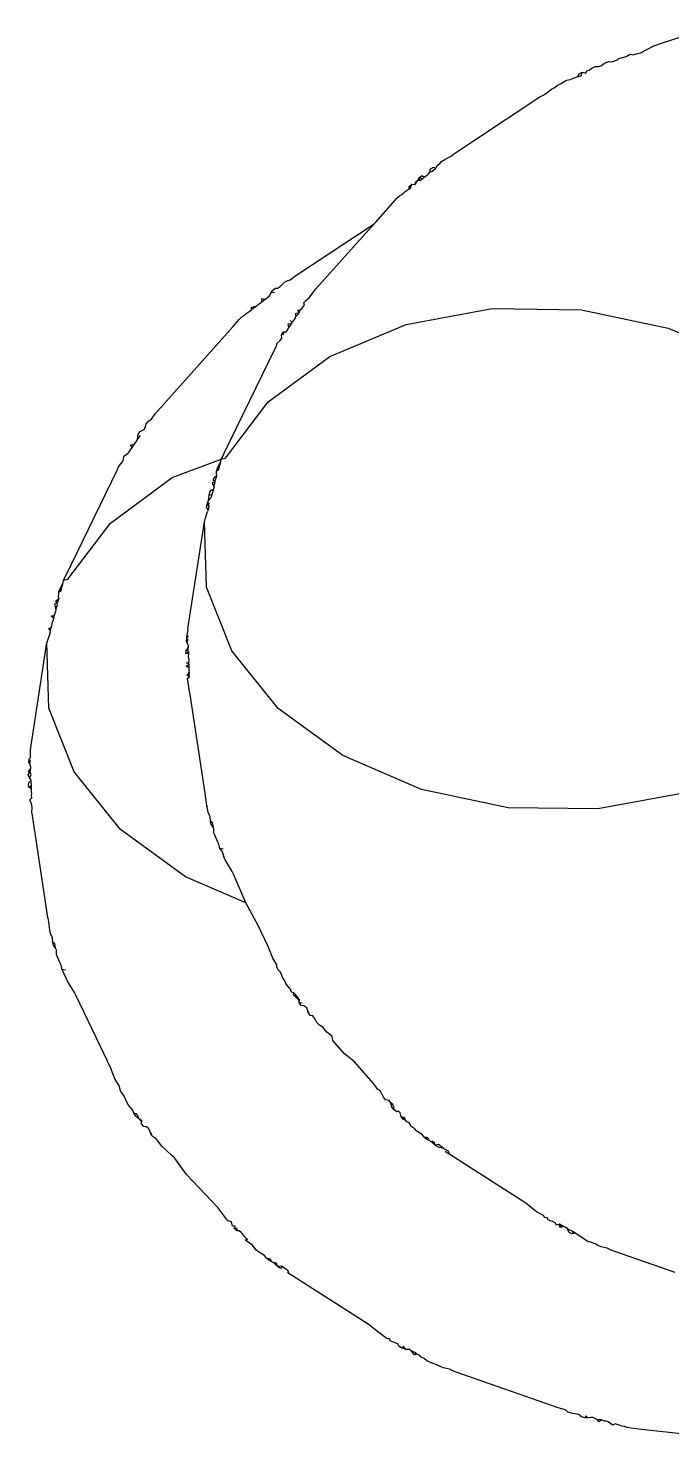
# Model space of a CAD drawing. Header units: inches. Extents: x 9636 to 21597, y -10243 to 557.
# Drawn here: x 13131.399 to 13132.042, y -8576.084 to -8574.667 of the extents above; entities that cross this region are included whole.
import ezdxf

# ---------------------------------------------------------------- set-up
doc = ezdxf.new("R2010")
doc.units = ezdxf.units.IN
doc.header["$MEASUREMENT"] = 0
doc.layers.add('Edges', color=7, linetype='Continuous')

# ---------------------------------------------------------------- blocks, each defined once
blk = doc.blocks.new('Porch Swing Bed Twin Size pl')
at = {"layer": 'Edges'}
for p, q in [((31.4202, 2.6148), (31.5125, 2.6044)), ((31.5125, 2.6044), (31.5203, 2.6035)), ((31.5203, 2.6035), (31.523, 2.6031)), ((31.523, 2.6031), (31.5248, 2.6022)), ((31.5248, 2.6022), (31.5267, 2.602)), ((31.5267, 2.602), (31.5317, 2.6003)), ((31.5317, 2.6003), (31.5334, 2.6013)), ((31.5334, 2.6013), (31.5368, 2.5989)), ((31.5368, 2.5989), (31.5381, 2.5985)), ((31.5381, 2.5985), (31.5394, 2.5983)), ((31.5394, 2.5983), (31.5418, 2.5975)), ((31.5418, 2.5975), (31.5437, 2.5989)), ((31.5418, 2.5975), (31.5431, 2.5971)), ((31.5431, 2.5971), (31.5446, 2.5973)), ((31.5437, 2.5989), (31.5446, 2.5973)), ((31.5446, 2.5973), (31.5481, 2.5958)), ((31.5481, 2.5958), (31.5495, 2.5956)), ((31.5495, 2.5956), (31.5517, 2.596)), ((31.5517, 2.596), (31.5531, 2.5944)), ((31.5517, 2.596), (31.5538, 2.596)), ((31.5531, 2.5944), (31.5538, 2.596)), ((31.5538, 2.596), (31.5564, 2.5952)), ((31.5564, 2.5952), (31.5572, 2.5941)), ((31.5572, 2.5941), (31.5595, 2.5933)), ((31.5595, 2.5933), (31.5626, 2.5929)), ((31.5626, 2.5929), (31.5637, 2.5926)), ((31.5637, 2.5926), (31.5662, 2.5917)), ((31.5662, 2.5917), (31.568, 2.5902)), ((31.568, 2.5902), (31.5733, 2.5887)), ((31.5733, 2.5887), (31.647, 2.5628)), ((31.647, 2.5628), (31.6497, 2.5619)), ((31.6497, 2.5619), (31.6526, 2.5605)), ((31.6526, 2.5605), (31.6569, 2.5594)), ((31.6569, 2.5594), (31.6595, 2.5584)), ((31.6595, 2.5584), (31.6613, 2.5574)), ((31.6613, 2.5574), (31.6666, 2.5555)), ((31.6666, 2.5555), (31.6691, 2.5544)), ((31.6691, 2.5544), (31.6711, 2.5525)), ((31.6711, 2.5525), (31.6732, 2.5517)), ((31.6732, 2.5517), (31.6746, 2.5502)), ((31.6746, 2.5502), (31.6764, 2.5495)), ((31.6764, 2.5495), (31.6783, 2.5499)), ((31.6764, 2.5495), (31.6771, 2.5485)), ((31.6771, 2.5485), (31.6783, 2.5499)), ((31.6771, 2.5485), (31.6806, 2.5469)), ((31.6783, 2.5499), (31.6806, 2.5469)), ((31.6806, 2.5469), (31.6817, 2.546)), ((31.6817, 2.546), (31.6845, 2.5459)), ((31.6845, 2.5459), (31.6862, 2.5436)), ((31.6845, 2.5459), (31.6873, 2.545)), ((31.6862, 2.5436), (31.6873, 2.545)), ((31.6873, 2.545), (31.6896, 2.5436)), ((31.6896, 2.5436), (31.6904, 2.5419)), ((31.6904, 2.5419), (31.6942, 2.5404)), ((31.6942, 2.5404), (31.6959, 2.5396)), ((31.6959, 2.5396), (31.6963, 2.5381)), ((31.6963, 2.5381), (31.6981, 2.5382)), ((31.6981, 2.5382), (31.7041, 2.5338)), ((31.7041, 2.5338), (31.712, 2.5276)), ((31.712, 2.5276), (31.7673, 2.4921)), ((31.488, 2.4897), (31.532, 2.4743)), ((31.7673, 2.4921), (31.7696, 2.4907)), ((31.7696, 2.4907), (31.7708, 2.4898)), ((31.7696, 2.4907), (31.7706, 2.4883)), ((31.7706, 2.4883), (31.7722, 2.4874)), ((31.7722, 2.4874), (31.7747, 2.4854)), ((31.7747, 2.4854), (31.776, 2.4867)), ((31.7747, 2.4854), (31.7763, 2.4852)), ((31.776, 2.4867), (31.7782, 2.4853)), ((31.7763, 2.4852), (31.7782, 2.4853)), ((31.7782, 2.4853), (31.7794, 2.4841)), ((31.7782, 2.4853), (31.779, 2.4827)), ((31.7794, 2.4841), (31.7808, 2.4828)), ((31.7794, 2.4841), (31.7801, 2.4821)), ((31.7808, 2.4828), (31.7824, 2.4819)), ((31.532, 2.4743), (31.5346, 2.4734)), ((31.5346, 2.4734), (31.5375, 2.472)), ((31.5375, 2.472), (31.5419, 2.4709)), ((31.7824, 2.4819), (31.7833, 2.4801)), ((31.7824, 2.4819), (31.7842, 2.4809)), ((31.7844, 2.4794), (31.7833, 2.4801)), ((31.7842, 2.4809), (31.7863, 2.4793)), ((31.7863, 2.4793), (31.7844, 2.4794)), ((31.7863, 2.4793), (31.7876, 2.4774)), ((31.7876, 2.4774), (31.792, 2.4747)), ((31.792, 2.4747), (31.794, 2.4731)), ((31.7928, 2.4738), (31.794, 2.4731)), ((31.794, 2.4731), (31.7963, 2.4699)), ((31.5419, 2.4709), (31.5444, 2.4699)), ((31.5444, 2.4699), (31.5463, 2.4689)), ((31.5463, 2.4689), (31.5491, 2.4677)), ((31.5491, 2.4677), (31.5515, 2.467)), ((31.5605, 2.4611), (31.5515, 2.467)), ((31.7963, 2.4699), (31.8012, 2.4664)), ((31.7998, 2.4659), (31.8008, 2.4649)), ((31.8012, 2.4664), (31.8008, 2.4649)), ((31.8008, 2.4649), (31.8026, 2.4633)), ((31.8026, 2.4633), (31.8037, 2.4616)), ((31.8037, 2.4616), (31.8048, 2.4604)), ((31.5605, 2.4611), (31.5633, 2.4615)), ((31.5605, 2.4611), (31.5621, 2.46)), ((31.5621, 2.46), (31.5633, 2.4615)), ((31.5621, 2.46), (31.5636, 2.4593)), ((31.5633, 2.4615), (31.5656, 2.4602)), ((31.5636, 2.4593), (31.5657, 2.4583)), ((31.5656, 2.4602), (31.5666, 2.4575)), ((31.5657, 2.4583), (31.5666, 2.4575)), ((31.5666, 2.4575), (31.5678, 2.4568)), ((31.5678, 2.4568), (31.5691, 2.4562)), ((31.5691, 2.4562), (31.5709, 2.4567)), ((31.5691, 2.4562), (31.5711, 2.4551)), ((31.5709, 2.4567), (31.5722, 2.4565)), ((31.5709, 2.4567), (31.5723, 2.4544)), ((31.5711, 2.4551), (31.5723, 2.4544)), ((31.5722, 2.4565), (31.5723, 2.4544)), ((31.5723, 2.4544), (31.5745, 2.4552)), ((31.5745, 2.4552), (31.5754, 2.4534)), ((31.5754, 2.4534), (31.5773, 2.4525)), ((31.5773, 2.4525), (31.5791, 2.4519)), ((31.5791, 2.4519), (31.5808, 2.4511)), ((31.8048, 2.4604), (31.8061, 2.4594)), ((31.8061, 2.4594), (31.808, 2.4593)), ((31.808, 2.4593), (31.8077, 2.4577)), ((31.8077, 2.4577), (31.8098, 2.4574)), ((31.808, 2.4593), (31.8098, 2.4574)), ((31.8098, 2.4574), (31.809, 2.4556)), ((31.809, 2.4556), (31.811, 2.456)), ((31.811, 2.456), (31.8118, 2.4526)), ((31.8118, 2.4526), (31.8144, 2.452)), ((31.8144, 2.452), (31.816, 2.45)), ((31.5808, 2.4511), (31.5813, 2.4496)), ((31.5813, 2.4496), (31.583, 2.4497)), ((31.583, 2.4497), (31.584, 2.4481)), ((31.584, 2.4481), (31.5891, 2.4453)), ((31.5891, 2.4453), (31.5969, 2.4391)), ((31.816, 2.45), (31.8202, 2.4443)), ((31.8202, 2.4443), (31.8217, 2.4422)), ((31.8217, 2.4422), (31.8446, 2.4181)), ((31.5969, 2.4391), (31.6523, 2.4036)), ((31.8446, 2.4181), (31.8534, 2.4059)), ((31.6523, 2.4036), (31.6535, 2.4009)), ((31.6523, 2.4036), (31.6546, 2.4023)), ((31.6567, 2.3992), (31.6535, 2.4009)), ((31.6546, 2.4023), (31.6558, 2.4013)), ((31.8534, 2.4059), (31.8554, 2.4042)), ((31.8554, 2.4042), (31.8627, 2.3975)), ((31.6567, 2.3992), (31.6596, 2.3969)), ((31.6567, 2.3992), (31.6609, 2.3982)), ((31.6596, 2.3969), (31.6607, 2.3962)), ((31.6607, 2.3962), (31.6631, 2.3968)), ((31.6609, 2.3982), (31.6631, 2.3968)), ((31.6631, 2.3968), (31.6643, 2.3956)), ((31.6631, 2.3968), (31.6639, 2.3943)), ((31.6643, 2.3956), (31.6658, 2.3943)), ((31.6643, 2.3956), (31.6651, 2.3936)), ((31.6658, 2.3943), (31.6674, 2.3934)), ((31.6674, 2.3934), (31.6682, 2.3916)), ((31.6674, 2.3934), (31.6691, 2.3925)), ((31.6694, 2.3909), (31.6682, 2.3916)), ((31.6691, 2.3925), (31.6712, 2.3909)), ((31.6712, 2.3909), (31.6694, 2.3909)), ((31.6712, 2.3909), (31.6726, 2.3889)), ((31.8627, 2.3975), (31.8665, 2.3923)), ((31.8665, 2.3923), (31.8695, 2.3904)), ((31.8695, 2.3904), (31.87, 2.3893)), ((31.87, 2.3893), (31.8715, 2.3863)), ((31.87, 2.3893), (31.8707, 2.3885)), ((31.6726, 2.3889), (31.6769, 2.3863)), ((31.6787, 2.3843), (31.6769, 2.3863)), ((31.6787, 2.3843), (31.6809, 2.3828)), ((31.6809, 2.3828), (31.6813, 2.3814)), ((31.6813, 2.3814), (31.6822, 2.3804)), ((31.6822, 2.3804), (31.6837, 2.3796)), ((31.6837, 2.3796), (31.6848, 2.3785)), ((31.8707, 2.3885), (31.8715, 2.3863)), ((31.8715, 2.3863), (31.8724, 2.3844)), ((31.8724, 2.3844), (31.8741, 2.3834)), ((31.8741, 2.3834), (31.8758, 2.383)), ((31.8758, 2.383), (31.8774, 2.3811)), ((31.8774, 2.3811), (31.8773, 2.3784)), ((31.8774, 2.3811), (31.8775, 2.3795)), ((31.8775, 2.3795), (31.8781, 2.3775)), ((31.8775, 2.3795), (31.8793, 2.3775)), ((31.6848, 2.3785), (31.6862, 2.3779)), ((31.6848, 2.3775), (31.6858, 2.3764)), ((31.6862, 2.3779), (31.6858, 2.3764)), ((31.6858, 2.3764), (31.688, 2.3761)), ((31.6862, 2.3779), (31.688, 2.3761)), ((31.688, 2.3761), (31.6886, 2.3731)), ((31.6886, 2.3731), (31.6898, 2.3719)), ((31.6898, 2.3719), (31.6911, 2.3724)), ((31.6911, 2.3724), (31.693, 2.3709)), ((31.693, 2.3709), (31.6933, 2.369)), ((31.693, 2.3709), (31.6947, 2.3689)), ((31.6933, 2.369), (31.694, 2.3671)), ((31.6947, 2.3689), (31.6951, 2.3669)), ((31.8793, 2.3775), (31.8805, 2.3748)), ((31.8793, 2.3775), (31.8816, 2.3754)), ((31.8805, 2.3748), (31.8813, 2.3738)), ((31.8813, 2.3738), (31.8831, 2.3733)), ((31.8816, 2.3754), (31.8831, 2.3733)), ((31.8831, 2.3733), (31.8837, 2.3711)), ((31.8837, 2.3711), (31.8869, 2.3674)), ((31.694, 2.3671), (31.6954, 2.3657)), ((31.694, 2.3671), (31.6951, 2.3669)), ((31.6951, 2.3669), (31.6954, 2.3657)), ((31.6954, 2.3657), (31.6967, 2.3641)), ((31.6967, 2.3641), (31.6993, 2.3635)), ((31.6993, 2.3635), (31.7009, 2.3615)), ((31.7009, 2.3615), (31.7029, 2.3572)), ((31.8869, 2.3674), (31.8882, 2.3653)), ((31.8882, 2.3653), (31.8903, 2.3604)), ((31.8903, 2.3604), (31.8927, 2.3571)), ((31.7029, 2.3572), (31.7051, 2.3558)), ((31.7051, 2.3558), (31.7066, 2.3537)), ((31.7066, 2.3537), (31.708, 2.3516)), ((31.708, 2.3516), (31.7219, 2.3358)), ((31.8927, 2.3571), (31.8937, 2.3533)), ((31.8937, 2.3533), (31.8968, 2.3486)), ((31.8968, 2.3486), (31.9002, 2.3399)), ((31.9002, 2.3399), (31.9075, 2.3246)), ((31.7219, 2.3358), (31.7295, 2.3296)), ((31.7295, 2.3296), (31.7379, 2.3202)), ((31.7379, 2.3202), (31.7383, 2.3174)), ((31.7383, 2.3174), (31.7403, 2.3157)), ((31.9075, 2.3246), (31.9255, 2.2872)), ((31.7403, 2.3157), (31.7423, 2.314)), ((31.7423, 2.314), (31.7452, 2.3104)), ((31.7452, 2.3104), (31.7476, 2.309)), ((31.7476, 2.309), (31.7495, 2.3071)), ((31.7495, 2.3071), (31.7507, 2.3046)), ((31.7507, 2.3046), (31.7524, 2.3023)), ((31.7524, 2.3023), (31.7544, 2.3019)), ((31.7544, 2.3019), (31.755, 2.3008)), ((31.755, 2.3008), (31.7564, 2.2978)), ((31.755, 2.3008), (31.7557, 2.3001)), ((31.7557, 2.3001), (31.7564, 2.2978)), ((31.7564, 2.2978), (31.7567, 2.2963)), ((31.7567, 2.2963), (31.759, 2.2949)), ((31.759, 2.2949), (31.7608, 2.2946)), ((31.7603, 2.293), (31.7623, 2.2926)), ((31.7608, 2.2946), (31.7623, 2.2926)), ((31.7623, 2.2926), (31.7622, 2.29)), ((31.7623, 2.2926), (31.7624, 2.2911)), ((31.7624, 2.2911), (31.7631, 2.289)), ((31.7643, 2.289), (31.7624, 2.2911)), ((31.7631, 2.289), (31.7654, 2.2863)), ((31.7643, 2.289), (31.7654, 2.2863)), ((31.7643, 2.289), (31.7666, 2.2869)), ((31.7654, 2.2863), (31.7663, 2.2853)), ((31.7666, 2.2869), (31.7663, 2.2853)), ((31.9255, 2.2872), (31.9263, 2.2852)), ((31.7663, 2.2853), (31.768, 2.2848)), ((31.768, 2.2848), (31.7686, 2.2827)), ((31.7686, 2.2827), (31.7718, 2.279)), ((31.7718, 2.279), (31.7732, 2.2761)), ((31.7732, 2.2761), (31.7744, 2.2747)), ((31.9263, 2.2852), (31.9314, 2.2768)), ((31.9314, 2.2768), (31.9354, 2.2683)), ((31.7744, 2.2747), (31.7752, 2.2719)), ((31.7752, 2.2719), (31.776, 2.2702)), ((31.776, 2.2702), (31.7777, 2.2686)), ((31.7777, 2.2686), (31.7788, 2.2664)), ((31.7788, 2.2664), (31.7786, 2.2648)), ((31.9329, 2.2688), (31.9354, 2.2683)), ((31.9354, 2.2683), (31.9361, 2.2652)), ((31.9361, 2.2652), (31.9369, 2.2637)), ((31.7786, 2.2648), (31.7817, 2.2601)), ((31.7817, 2.2601), (31.7851, 2.2514)), ((31.9369, 2.2637), (31.939, 2.2587)), ((31.939, 2.2587), (31.9396, 2.2573)), ((31.9396, 2.2573), (31.9396, 2.2542)), ((31.7851, 2.2514), (31.7924, 2.2361)), ((31.9396, 2.2542), (31.9403, 2.2527)), ((31.9403, 2.2527), (31.9404, 2.2505)), ((31.9403, 2.2527), (31.9416, 2.2508)), ((31.9404, 2.2505), (31.9408, 2.2494)), ((31.9408, 2.2494), (31.9423, 2.2485)), ((31.9416, 2.2508), (31.9423, 2.2485)), ((31.9423, 2.2485), (31.9425, 2.2453)), ((31.9425, 2.2453), (31.9439, 2.2419)), ((31.7924, 2.2361), (31.8012, 2.2197)), ((31.9439, 2.2419), (31.9444, 2.2395)), ((31.9444, 2.2395), (31.9454, 2.2317)), ((31.9454, 2.2317), (31.9458, 2.2304)), ((31.9458, 2.2304), (31.957, 2.1557)), ((31.8012, 2.2197), (31.8454, 2.2005)), ((31.8012, 2.2197), (31.8104, 2.1987)), ((31.8104, 2.1987), (31.8112, 2.1968)), ((31.8112, 2.1968), (31.8163, 2.1883)), ((31.8454, 2.2005), (31.8927, 2.166)), ((31.8163, 2.1883), (31.8174, 2.1861)), ((31.8188, 2.1815), (31.8174, 2.1861)), ((31.8179, 2.1803), (31.8203, 2.1798)), ((31.8188, 2.1815), (31.8203, 2.1798)), ((31.8203, 2.1798), (31.8211, 2.1767)), ((31.8211, 2.1767), (31.8218, 2.1752)), ((31.8218, 2.1752), (31.8239, 2.1702)), ((31.8239, 2.1702), (31.8246, 2.1688)), ((31.8246, 2.1688), (31.8246, 2.1657)), ((31.8246, 2.1657), (31.8248, 2.1646)), ((31.8248, 2.1646), (31.8253, 2.1621)), ((31.8248, 2.1646), (31.8266, 2.1623)), ((31.8253, 2.1621), (31.8258, 2.1609)), ((31.8266, 2.1623), (31.8272, 2.16)), ((31.8927, 2.166), (31.9267, 2.1239)), ((31.8258, 2.1609), (31.8272, 2.16)), ((31.8272, 2.16), (31.8274, 2.1568)), ((31.8274, 2.1568), (31.8283, 2.1547)), ((31.8274, 2.1568), (31.8288, 2.1534)), ((31.8288, 2.1534), (31.8293, 2.151)), ((31.957, 2.1557), (31.9575, 2.1534)), ((31.9575, 2.1534), (31.9572, 2.1506)), ((31.4818, 2.1394), (31.5444, 2.1509)), ((31.5444, 2.1509), (31.6097, 2.1501)), ((31.6097, 2.1501), (31.6731, 2.1368)), ((31.8293, 2.151), (31.8297, 2.1486)), ((31.8294, 2.1496), (31.8297, 2.1486)), ((31.8297, 2.1486), (31.8304, 2.1432)), ((31.8304, 2.1432), (31.8308, 2.1419)), ((31.8308, 2.1419), (31.831, 2.1395)), ((31.9572, 2.1506), (31.9576, 2.148)), ((31.959, 2.1443), (31.9575, 2.1429)), ((31.9575, 2.1429), (31.9577, 2.1413)), ((31.9576, 2.148), (31.959, 2.1443)), ((31.9577, 2.1413), (31.9576, 2.1396)), ((31.6731, 2.1368), (31.7304, 2.112)), ((31.831, 2.1395), (31.842, 2.0673)), ((31.9576, 2.1396), (31.9578, 2.1384)), ((31.9578, 2.1384), (31.9577, 2.1363)), ((31.9577, 2.1363), (31.9577, 2.1351)), ((31.9577, 2.1363), (31.9598, 2.1352)), ((31.9577, 2.1351), (31.9598, 2.1352)), ((31.9577, 2.1351), (31.9578, 2.1339)), ((31.9598, 2.1352), (31.9578, 2.1339)), ((31.9578, 2.1339), (31.9579, 2.1306)), ((31.9593, 2.1309), (31.9579, 2.1306)), ((31.96, 2.1328), (31.9593, 2.1309)), ((31.9598, 2.1352), (31.96, 2.1328)), ((31.9267, 2.1239), (31.9451, 2.0774)), ((31.9579, 2.1306), (31.9582, 2.1294)), ((31.9593, 2.1282), (31.958, 2.126)), ((31.958, 2.126), (31.9587, 2.1236)), ((31.958, 2.126), (31.9586, 2.1248)), ((31.9582, 2.1294), (31.9593, 2.1282)), ((31.96, 2.1236), (31.9582, 2.1215)), ((31.9587, 2.1236), (31.9582, 2.1215)), ((31.9582, 2.1215), (31.9582, 2.1203)), ((31.9582, 2.1203), (31.9591, 2.118)), ((31.9586, 2.1248), (31.96, 2.1236)), ((31.9601, 2.126), (31.9587, 2.1236)), ((31.9593, 2.1282), (31.9601, 2.126)), ((31.7304, 2.112), (31.7776, 2.0775)), ((31.9591, 2.118), (31.9584, 2.1151)), ((31.9594, 2.1145), (31.9584, 2.1134)), ((31.9584, 2.1134), (31.9586, 2.1078)), ((31.9591, 2.118), (31.9596, 2.1169)), ((31.9596, 2.1169), (31.9594, 2.1145)), ((31.9586, 2.1078), (31.9466, 2.0293)), ((31.7776, 2.0775), (31.8116, 2.0355)), ((31.9451, 2.0774), (31.9466, 2.0293)), ((31.842, 2.0673), (31.8425, 2.0649)), ((31.8425, 2.0649), (31.8429, 2.0625)), ((31.8429, 2.0625), (31.8429, 2.0614)), ((31.8429, 2.0614), (31.8431, 2.0604)), ((31.8431, 2.0604), (31.8439, 2.0558)), ((31.8439, 2.0558), (31.8424, 2.0544)), ((31.8424, 2.0544), (31.8442, 2.0534)), ((31.8424, 2.0544), (31.8427, 2.0528)), ((31.8442, 2.0534), (31.8425, 2.0511)), ((31.8427, 2.0528), (31.8425, 2.0511)), ((31.8425, 2.0511), (31.8427, 2.05)), ((31.8427, 2.05), (31.8426, 2.0478)), ((31.8426, 2.0478), (31.8427, 2.0466)), ((31.8426, 2.0478), (31.8448, 2.0467)), ((31.8448, 2.0467), (31.8427, 2.0454)), ((31.8427, 2.0466), (31.8427, 2.0454)), ((31.8427, 2.0466), (31.8429, 2.0442)), ((31.8427, 2.0454), (31.8429, 2.0442)), ((31.8429, 2.0442), (31.8428, 2.0421)), ((31.8428, 2.0421), (31.8429, 2.0409)), ((31.8449, 2.0443), (31.8429, 2.0442)), ((31.8429, 2.0409), (31.8432, 2.0397)), ((31.8432, 2.0397), (31.843, 2.0376)), ((31.843, 2.0376), (31.845, 2.0375)), ((31.843, 2.0376), (31.843, 2.0364)), ((31.8116, 2.0355), (31.83, 1.9889)), ((31.845, 2.0375), (31.843, 2.0364)), ((31.843, 2.0364), (31.8436, 2.0352)), ((31.8436, 2.0352), (31.8431, 2.033)), ((31.8449, 2.0351), (31.8431, 2.033)), ((31.8431, 2.033), (31.8432, 2.0318)), ((31.8432, 2.0318), (31.8441, 2.0295)), ((31.8441, 2.0295), (31.8433, 2.0266)), ((31.8441, 2.0295), (31.8446, 2.0284)), ((31.8446, 2.0284), (31.8444, 2.026)), ((31.845, 2.0375), (31.8449, 2.0351)), ((31.9442, 2.0221), (31.9466, 2.0293)), ((31.8436, 2.0193), (31.8316, 1.9412)), ((31.8444, 2.026), (31.8434, 2.0249)), ((31.8434, 2.0249), (31.8441, 2.0236)), ((31.8441, 2.0236), (31.8435, 2.0204)), ((31.8435, 2.0204), (31.8436, 2.0193)), ((31.8444, 2.026), (31.8441, 2.0236)), ((31.9429, 2.0171), (31.9427, 2.0154)), ((31.9435, 2.0184), (31.9429, 2.0171)), ((31.9438, 2.0206), (31.9435, 2.0184)), ((31.9451, 2.0192), (31.9435, 2.0184)), ((31.9442, 2.0221), (31.9438, 2.0206)), ((31.9438, 2.0206), (31.9451, 2.0192)), ((31.941, 2.0094), (31.9401, 2.0062)), ((31.9412, 2.0106), (31.941, 2.0094)), ((31.9433, 2.0102), (31.941, 2.0094)), ((31.9415, 2.0118), (31.9412, 2.0106)), ((31.9427, 2.0154), (31.9415, 2.0118)), ((31.9415, 2.0118), (31.9433, 2.0102)), ((31.9378, 1.9973), (31.9391, 2.0005)), ((31.9401, 1.999), (31.9378, 1.9973)), ((31.9378, 1.9973), (31.9381, 1.9955)), ((31.94, 2.005), (31.9389, 2.0018)), ((31.9389, 2.0018), (31.9391, 2.0005)), ((31.9391, 2.0005), (31.9409, 2.0013)), ((31.9391, 2.0005), (31.9401, 1.999)), ((31.94, 2.005), (31.9401, 2.0062)), ((31.9409, 2.0013), (31.94, 2.005)), ((31.83, 1.9889), (31.8316, 1.9412)), ((31.9363, 1.9919), (31.9347, 1.9855)), ((31.937, 1.9903), (31.9347, 1.9855)), ((31.9363, 1.9919), (31.9379, 1.9926)), ((31.9363, 1.9919), (31.937, 1.9903)), ((31.9379, 1.9926), (31.937, 1.9903)), ((31.9381, 1.9955), (31.9378, 1.9941)), ((31.9378, 1.9941), (31.9379, 1.9926)), ((31.9332, 1.9817), (31.895, 1.903)), ((31.9313, 1.9832), (31.9, 1.9421)), ((31.9343, 1.9839), (31.9313, 1.9832)), ((31.9343, 1.9839), (31.9332, 1.9817)), ((31.9347, 1.9855), (31.9343, 1.9839)), ((31.831, 1.9392), (31.8292, 1.9336)), ((31.8316, 1.9412), (31.831, 1.9392)), ((31.9, 1.9421), (31.855, 1.9087)), ((31.8286, 1.9257), (31.8265, 1.9233)), ((31.8278, 1.9286), (31.829, 1.9269)), ((31.8286, 1.9257), (31.8282, 1.9217)), ((31.8284, 1.9299), (31.8288, 1.9321)), ((31.8296, 1.9284), (31.8284, 1.9299)), ((31.829, 1.9269), (31.8286, 1.9257)), ((31.8288, 1.9321), (31.8292, 1.9336)), ((31.8288, 1.9321), (31.83, 1.9308)), ((31.8296, 1.9284), (31.829, 1.9269)), ((31.83, 1.9308), (31.8296, 1.9284)), ((31.8247, 1.9153), (31.8239, 1.9133)), ((31.825, 1.9177), (31.8247, 1.9165)), ((31.8247, 1.9153), (31.8247, 1.9165)), ((31.8258, 1.9128), (31.8247, 1.9153)), ((31.8259, 1.9209), (31.825, 1.9177)), ((31.8266, 1.9179), (31.825, 1.9177)), ((31.8262, 1.9221), (31.8259, 1.9209)), ((31.8282, 1.9217), (31.8259, 1.9209)), ((31.8265, 1.9233), (31.8262, 1.9221)), ((31.8276, 1.9194), (31.8266, 1.9179)), ((31.8282, 1.9217), (31.8276, 1.9194)), ((31.855, 1.9087), (31.8192, 1.8955)), ((31.8213, 1.9034), (31.8196, 1.897)), ((31.8213, 1.9034), (31.8228, 1.9041)), ((31.8213, 1.9034), (31.8219, 1.9018)), ((31.8228, 1.9041), (31.8219, 1.9018)), ((31.8227, 1.9088), (31.8224, 1.9077)), ((31.8224, 1.9077), (31.8236, 1.9082)), ((31.8224, 1.9077), (31.8227, 1.9056)), ((31.8238, 1.9108), (31.8227, 1.9088)), ((31.8227, 1.9056), (31.8228, 1.9041)), ((31.8239, 1.9133), (31.8236, 1.9121)), ((31.8236, 1.9121), (31.8258, 1.9128)), ((31.8236, 1.9121), (31.8238, 1.9108)), ((31.8236, 1.9121), (31.8251, 1.9105)), ((31.8251, 1.9105), (31.8236, 1.9082)), ((31.8162, 1.8947), (31.7849, 1.8536)), ((31.8192, 1.8955), (31.8162, 1.8947)), ((31.8182, 1.8934), (31.8171, 1.891)), ((31.8192, 1.8955), (31.8182, 1.8934)), ((31.8196, 1.897), (31.8192, 1.8955)), ((31.8219, 1.9018), (31.8196, 1.897)), ((31.8903, 1.8931), (31.8869, 1.8908)), ((31.8905, 1.8956), (31.8903, 1.8931)), ((31.8913, 1.8973), (31.8905, 1.8956)), ((31.8936, 1.9001), (31.8913, 1.8973)), ((31.8946, 1.9014), (31.8936, 1.9001)), ((31.895, 1.903), (31.8946, 1.9014)), ((31.8171, 1.891), (31.78, 1.8145)), ((31.8829, 1.8848), (31.8809, 1.8819)), ((31.8835, 1.8858), (31.8829, 1.8848)), ((31.8854, 1.8849), (31.8829, 1.8848)), ((31.8842, 1.8869), (31.8835, 1.8858)), ((31.8856, 1.8887), (31.8842, 1.8869)), ((31.8842, 1.8869), (31.8854, 1.8849)), ((31.8862, 1.8898), (31.8856, 1.8887)), ((31.8869, 1.8908), (31.8862, 1.8898)), ((31.8752, 1.8735), (31.8743, 1.8707)), ((31.8784, 1.8751), (31.8752, 1.8735)), ((31.8804, 1.8808), (31.8782, 1.878)), ((31.88, 1.8771), (31.8784, 1.8751)), ((31.8804, 1.8808), (31.88, 1.8771)), ((31.8809, 1.8819), (31.8804, 1.8808)), ((31.8676, 1.8623), (31.8109, 1.7986)), ((31.8702, 1.8661), (31.8676, 1.8623)), ((31.8723, 1.8676), (31.8702, 1.8661)), ((31.874, 1.8695), (31.8723, 1.8676)), ((31.8743, 1.8707), (31.874, 1.8695)), ((31.7849, 1.8536), (31.7399, 1.8203)), ((31.4929, 1.7996), (31.4356, 1.8243)), ((31.7399, 1.8203), (31.6842, 1.797)), ((31.7784, 1.8107), (31.7763, 1.8088)), ((31.779, 1.8128), (31.7784, 1.8107)), ((31.78, 1.8145), (31.779, 1.8128)), ((31.7711, 1.8013), (31.77, 1.7991)), ((31.7718, 1.8023), (31.7711, 1.8013)), ((31.774, 1.8024), (31.7718, 1.8023)), ((31.7752, 1.8046), (31.7736, 1.8041)), ((31.7736, 1.8041), (31.774, 1.8024)), ((31.7752, 1.8046), (31.774, 1.8024)), ((31.7763, 1.8088), (31.775, 1.807)), ((31.775, 1.807), (31.7752, 1.8046)), ((31.5563, 1.7863), (31.4929, 1.7996)), ((31.6842, 1.797), (31.6216, 1.7854)), ((31.7632, 1.7895), (31.7625, 1.7885)), ((31.7647, 1.7912), (31.7632, 1.7895)), ((31.7658, 1.7934), (31.7647, 1.7912)), ((31.7647, 1.7912), (31.7649, 1.7886)), ((31.7658, 1.7934), (31.7651, 1.7924)), ((31.7672, 1.7952), (31.7658, 1.7934)), ((31.7685, 1.7973), (31.7672, 1.7952)), ((31.7679, 1.7962), (31.7672, 1.7952)), ((31.7672, 1.7952), (31.7689, 1.7944)), ((31.7692, 1.7984), (31.7679, 1.7962)), ((31.7685, 1.7973), (31.7679, 1.7962)), ((31.7703, 1.7965), (31.7679, 1.7962)), ((31.7692, 1.7984), (31.7685, 1.7973)), ((31.77, 1.7991), (31.7692, 1.7984)), ((31.77, 1.7991), (31.7703, 1.7965)), ((31.8025, 1.7905), (31.8014, 1.7892)), ((31.8043, 1.7914), (31.8025, 1.7905)), ((31.8061, 1.7933), (31.8043, 1.7914)), ((31.8109, 1.7986), (31.8061, 1.7933)), ((31.6216, 1.7854), (31.5563, 1.7863)), ((31.7573, 1.7791), (31.7551, 1.7776)), ((31.7589, 1.781), (31.7573, 1.7791)), ((31.7601, 1.785), (31.7586, 1.7827)), ((31.7586, 1.7827), (31.7589, 1.781)), ((31.7616, 1.7862), (31.7601, 1.785)), ((31.7625, 1.7885), (31.7616, 1.7862)), ((31.7634, 1.7866), (31.7616, 1.7862)), ((31.7649, 1.7886), (31.7625, 1.7885)), ((31.7625, 1.7885), (31.7634, 1.7866)), ((31.7883, 1.7795), (31.7873, 1.7786)), ((31.7893, 1.7803), (31.7883, 1.7795)), ((31.7913, 1.7816), (31.7893, 1.7803)), ((31.7893, 1.7803), (31.7897, 1.7781)), ((31.7922, 1.7825), (31.7913, 1.7816)), ((31.7932, 1.7833), (31.7922, 1.7825)), ((31.7963, 1.7854), (31.7932, 1.7833)), ((31.7972, 1.7846), (31.7932, 1.7833)), ((31.7971, 1.7863), (31.7963, 1.7854)), ((31.8014, 1.7892), (31.7971, 1.7863)), ((31.7971, 1.7863), (31.7972, 1.7846)), ((31.7501, 1.771), (31.7076, 1.7234)), ((31.7525, 1.7738), (31.7501, 1.771)), ((31.7551, 1.7776), (31.7525, 1.7738)), ((31.7762, 1.7692), (31.7734, 1.7664)), ((31.7781, 1.7705), (31.7762, 1.7692)), ((31.7796, 1.7705), (31.7781, 1.7705)), ((31.7818, 1.7721), (31.7796, 1.7705)), ((31.7829, 1.7736), (31.7805, 1.7734)), ((31.7829, 1.7736), (31.7818, 1.7721)), ((31.7835, 1.7754), (31.7829, 1.7736)), ((31.7844, 1.7764), (31.7835, 1.7754)), ((31.7873, 1.7786), (31.7844, 1.7764)), ((31.7897, 1.7781), (31.7873, 1.7786)), ((31.7647, 1.7611), (31.7076, 1.7234)), ((31.7689, 1.7644), (31.7647, 1.7611)), ((31.7712, 1.765), (31.7689, 1.7644)), ((31.7734, 1.7664), (31.7712, 1.765)), ((31.7065, 1.7222), (31.6958, 1.7101)), ((31.7076, 1.7234), (31.7065, 1.7222)), ((31.6941, 1.7082), (31.691, 1.7048)), ((31.6958, 1.7101), (31.6941, 1.7082)), ((31.681, 1.6971), (31.6802, 1.6944)), ((31.6821, 1.6979), (31.681, 1.6971)), ((31.6851, 1.6998), (31.6821, 1.6979)), ((31.6821, 1.6979), (31.6822, 1.6961)), ((31.6862, 1.7011), (31.6851, 1.6998)), ((31.6875, 1.702), (31.6862, 1.7011)), ((31.6892, 1.703), (31.6875, 1.702)), ((31.691, 1.7048), (31.6892, 1.703)), ((31.6683, 1.6871), (31.6667, 1.6854)), ((31.6693, 1.6879), (31.6683, 1.6871)), ((31.6712, 1.6893), (31.6693, 1.6879)), ((31.6722, 1.6902), (31.6712, 1.6893)), ((31.6726, 1.688), (31.6712, 1.6893)), ((31.6742, 1.6918), (31.6722, 1.6902)), ((31.6747, 1.6897), (31.6722, 1.6902)), ((31.6747, 1.6897), (31.6726, 1.688)), ((31.6742, 1.6918), (31.6747, 1.6897)), ((31.6758, 1.6915), (31.6742, 1.6918)), ((31.6758, 1.6915), (31.6747, 1.6897)), ((31.6771, 1.694), (31.6758, 1.6915)), ((31.6769, 1.6926), (31.6758, 1.6915)), ((31.6782, 1.6948), (31.6769, 1.6926)), ((31.6771, 1.694), (31.6769, 1.6926)), ((31.6782, 1.6948), (31.6771, 1.694)), ((31.6802, 1.6944), (31.6782, 1.6948)), ((31.6822, 1.6961), (31.6802, 1.6944)), ((31.6561, 1.6765), (31.6538, 1.6751)), ((31.6584, 1.6779), (31.6561, 1.6765)), ((31.6596, 1.6794), (31.6584, 1.6779)), ((31.6617, 1.6808), (31.6596, 1.6794)), ((31.6627, 1.6828), (31.6617, 1.6808)), ((31.6654, 1.6849), (31.6627, 1.6828)), ((31.6646, 1.682), (31.6627, 1.6828)), ((31.6667, 1.6836), (31.6646, 1.682)), ((31.6667, 1.6854), (31.6654, 1.6849)), ((31.6667, 1.6854), (31.6667, 1.6836)), ((31.6418, 1.6671), (31.6388, 1.6651)), ((31.6454, 1.6695), (31.6418, 1.6671)), ((31.6497, 1.6726), (31.6454, 1.6695)), ((31.6514, 1.674), (31.6497, 1.6726)), ((31.6538, 1.6751), (31.6514, 1.674)), ((31.6351, 1.6627), (31.5867, 1.6307)), ((31.6388, 1.6651), (31.6351, 1.6627)), ((31.5758, 1.6239), (31.5738, 1.6222)), ((31.5783, 1.625), (31.5758, 1.6239)), ((31.5816, 1.6277), (31.5783, 1.625)), ((31.5842, 1.6294), (31.5816, 1.6277)), ((31.5867, 1.6307), (31.5842, 1.6294)), ((31.5564, 1.6151), (31.5557, 1.6126)), ((31.5581, 1.6138), (31.5557, 1.6126)), ((31.5591, 1.616), (31.5564, 1.6151)), ((31.5591, 1.616), (31.5581, 1.6138)), ((31.5591, 1.616), (31.5643, 1.6179)), ((31.5672, 1.6185), (31.5643, 1.6179)), ((31.5696, 1.6198), (31.5672, 1.6185)), ((31.5715, 1.6212), (31.5696, 1.6198)), ((31.5738, 1.6222), (31.5715, 1.6212)), ((31.5299, 1.6037), (31.529, 1.6026)), ((31.5343, 1.605), (31.5299, 1.6037)), ((31.5364, 1.6049), (31.5343, 1.605)), ((31.539, 1.6058), (31.5364, 1.6049)), ((31.5405, 1.6067), (31.539, 1.6058)), ((31.5418, 1.6077), (31.5405, 1.6067)), ((31.5438, 1.6084), (31.5418, 1.6077)), ((31.5462, 1.6085), (31.5438, 1.6084)), ((31.5487, 1.6096), (31.5462, 1.6085)), ((31.5506, 1.6111), (31.5487, 1.6096)), ((31.5523, 1.6117), (31.5506, 1.6111)), ((31.553, 1.6133), (31.5523, 1.6117)), ((31.5557, 1.6126), (31.553, 1.6133)), ((31.5034, 1.5934), (31.4971, 1.5912)), ((31.5133, 1.5986), (31.5034, 1.5934)), ((31.5161, 1.5992), (31.5133, 1.5986)), ((31.5188, 1.5999), (31.5161, 1.5992)), ((31.5207, 1.5995), (31.5188, 1.5999)), ((31.5237, 1.6011), (31.5207, 1.5995)), ((31.5263, 1.6018), (31.5237, 1.6011)), ((31.529, 1.6026), (31.5263, 1.6018)), ((31.4971, 1.5912), (31.4649, 1.5806))]:
    blk.add_line(p, q, dxfattribs=at)

msp = doc.modelspace()

# ---------------------------------------------------------------- block references
at = {"xscale": 1.370056412249949, "yscale": 1.370056412249949, "zscale": 1.370056412249949, "rotation": 180}
msp.add_blockref('Porch Swing Bed Twin Size pl', (13175.186, -8572.5015), dxfattribs=at)

doc.saveas('drawing.dxf')
